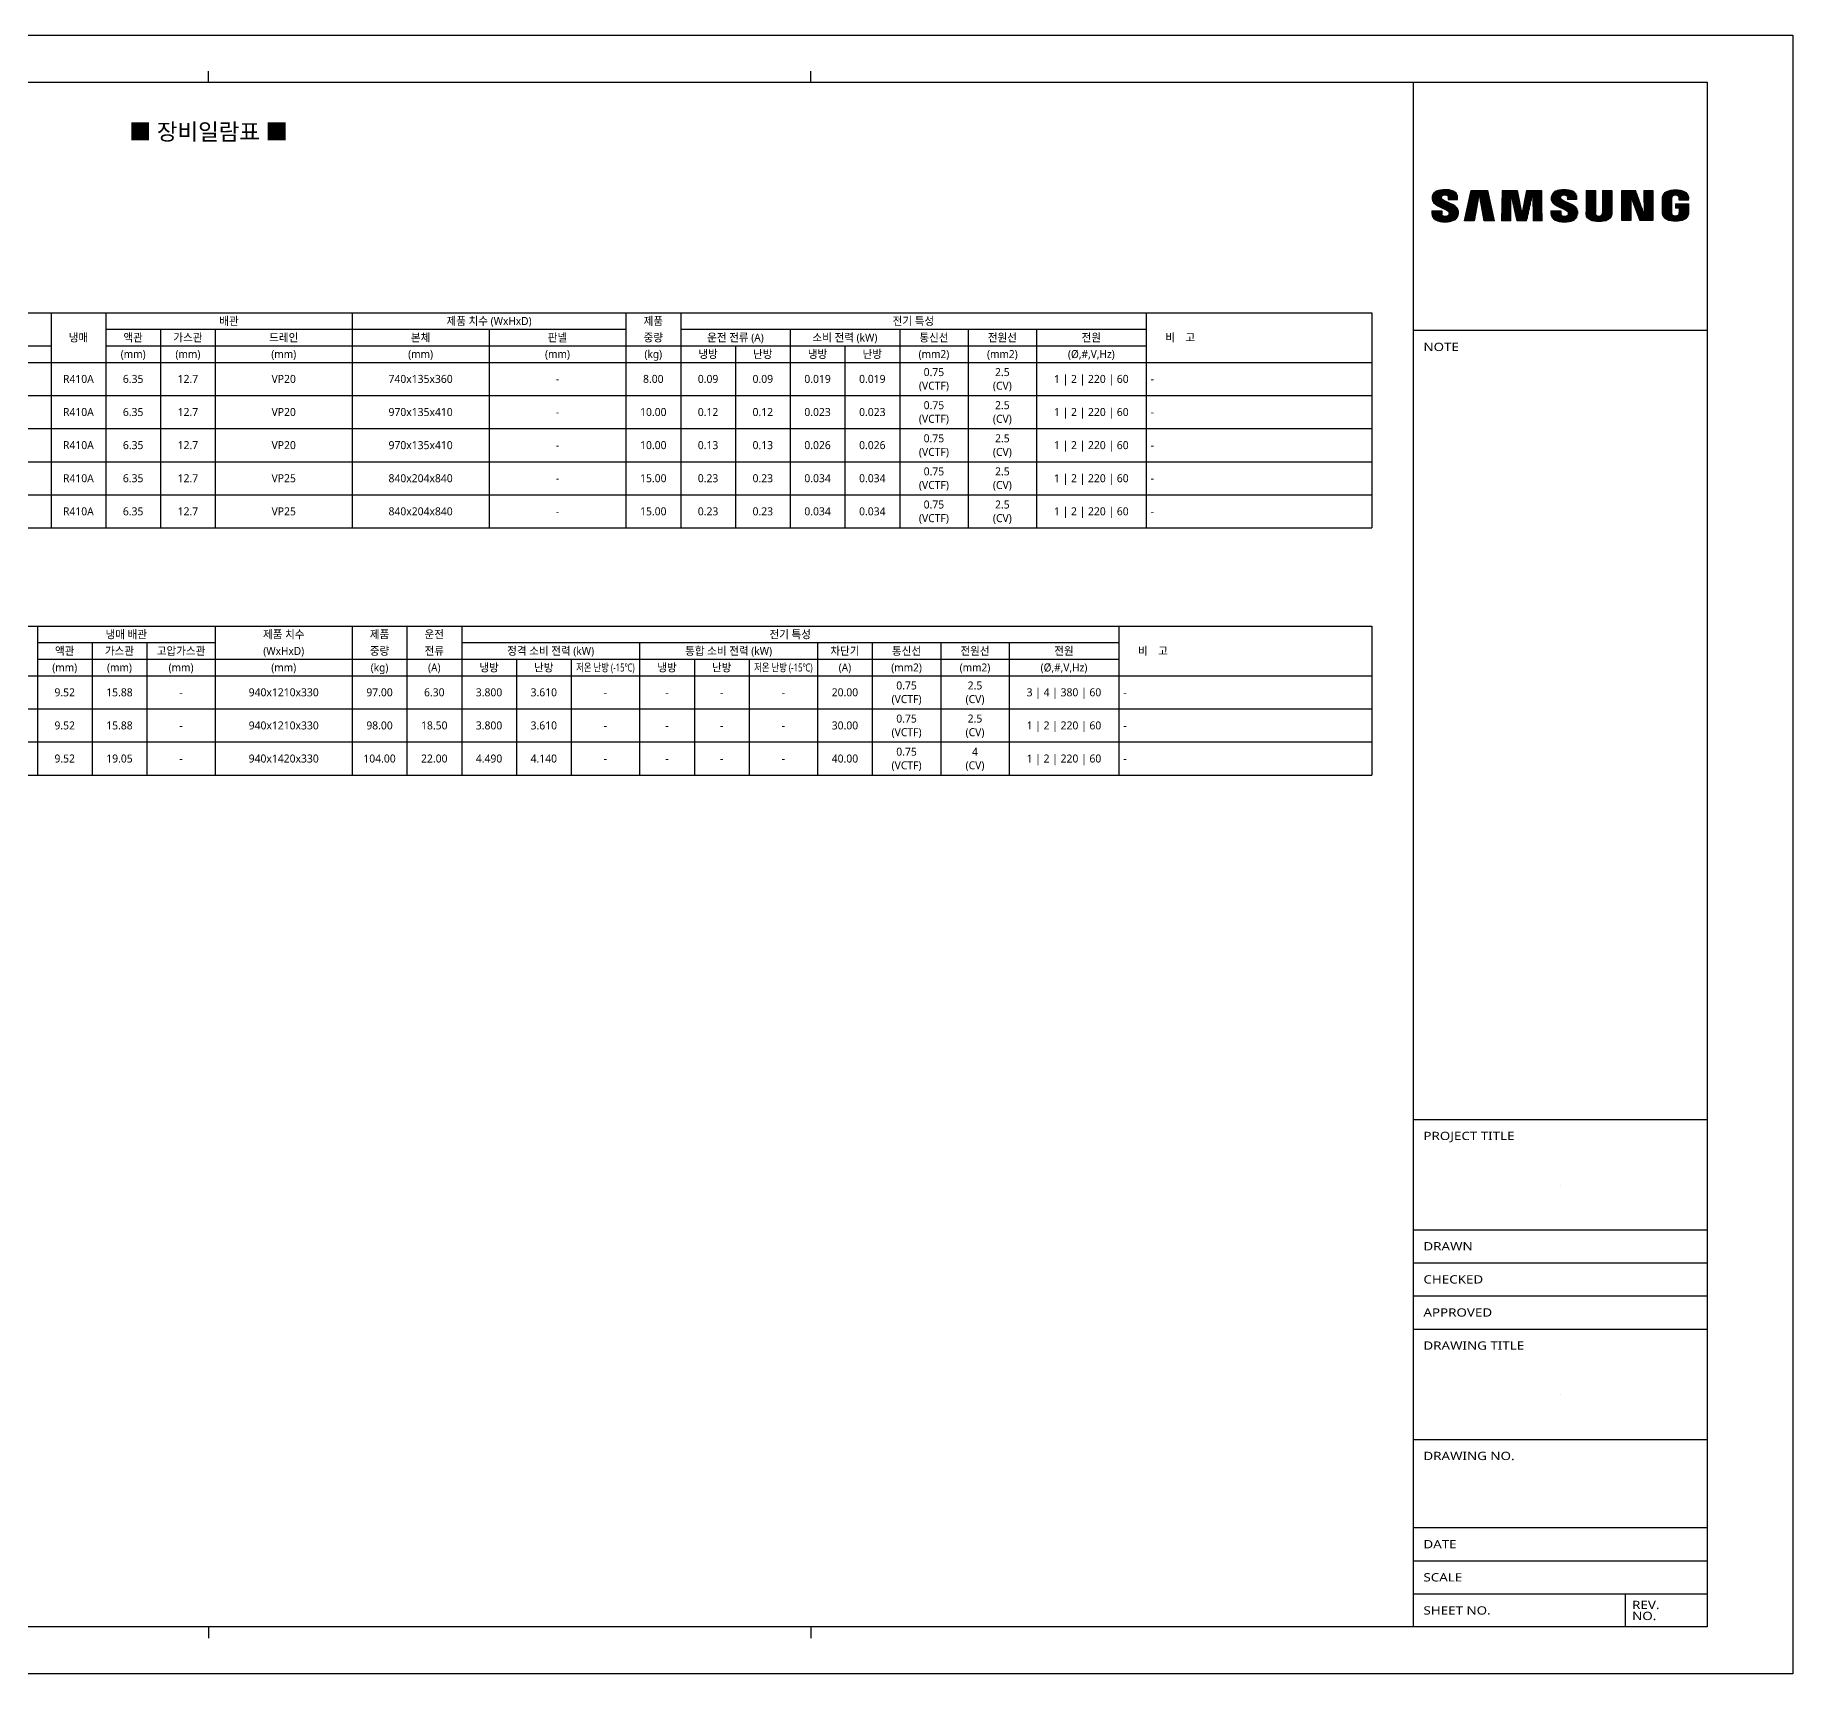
# Model space of a CAD drawing. Extents: x 11551484 to 2613213153046, y -2602833546311 to 14142.
# Drawn here: x 1306572927158 to 1309481691967, y -1300067864603 to -1297356076403 of the extents above; entities that cross this region are included whole.
import ezdxf
from ezdxf.enums import TextEntityAlignment as Align

# ---------------------------------------------------------------- set-up
doc = ezdxf.new("R2018")
doc.units = 0
doc.header["$LTSCALE"] = 1000
doc.header["$MEASUREMENT"] = 0
doc.header["$PDMODE"] = 35
doc.layers.get('0').update_dxf_attribs({"linetype": 'CONTINUOUS'})
doc.layers.get('DEFPOINTS').update_dxf_attribs({"linetype": 'CONTINUOUS'})
for name, color, linetype in [('DVM_REPORT', 7, 'CONTINUOUS'), ('SHEET', 7, 'CONTINUOUS'), ('TEXT', 7, 'CONTINUOUS'), ('wall', 3, 'CONTINUOUS')]:
    doc.layers.add(name, color=color, linetype=linetype)
doc.styles.add('DVM_DEFAULT', font='malgun.ttf')
doc.styles.add('DVM_REPORT', font='malgun.ttf')

# ---------------------------------------------------------------- blocks, each defined once
blk = doc.blocks.new('CAD_RPT_SHEET_A3_2')
for p, q in [((36736, 26799), (36736, 26693)), ((36751, 26832), (36751, 26664)), ((36766, 26850), (36766, 26645)), ((36781, 26863), (36781, 26631)), ((36796, 26873), (36796, 26619)), ((36811, 26880), (36811, 26608)), ((36826, 26886), (36826, 26598)), ((36841, 26891), (36841, 26589)), ((36856, 26894), (36856, 26581)), ((36871, 26896), (36871, 26782)), ((36871, 26733), (36871, 26572)), ((36886, 26898), (36886, 26800)), ((36886, 26715), (36886, 26564)), ((36901, 26899), (36901, 26806)), ((36916, 26899), (36916, 26807)), ((36931, 26899), (36931, 26805)), ((36946, 26899), (36946, 26799)), ((36961, 26897), (36961, 26782)), ((36976, 26895), (36976, 26724)), ((36991, 26892), (36991, 26724)), ((37006, 26888), (37006, 26724)), ((37021, 26883), (37021, 26724)), ((37036, 26876), (37036, 26724)), ((37051, 26867), (37051, 26724)), ((37066, 26854), (37066, 26724)), ((37081, 26835), (37081, 26724)), ((37096, 26797), (37096, 26724)), ((37276, 26756), (37276, 26338)), ((37291, 26838), (37291, 26338)), ((37306, 26882), (37306, 26338)), ((37321, 26882), (37321, 26338)), ((37336, 26882), (37336, 26338)), ((37351, 26882), (37351, 26381)), ((37366, 26882), (37366, 26482)), ((37381, 26882), (37381, 26583)), ((37396, 26882), (37396, 26684)), ((37411, 26882), (37411, 26785)), ((37426, 26882), (37426, 26796)), ((37441, 26882), (37441, 26693)), ((37456, 26882), (37456, 26589)), ((37471, 26882), (37471, 26486)), ((37486, 26882), (37486, 26382)), ((37501, 26882), (37501, 26338)), ((37516, 26882), (37516, 26338)), ((37531, 26882), (37531, 26338)), ((37546, 26836), (37546, 26338)), ((37561, 26753), (37561, 26338)), ((37756, 26882), (37756, 26338)), ((37771, 26882), (37771, 26338)), ((37786, 26882), (37786, 26338)), ((37801, 26882), (37801, 26338)), ((37816, 26882), (37816, 26338)), ((37831, 26882), (37831, 26338)), ((37846, 26882), (37846, 26338)), ((37861, 26882), (37861, 26338)), ((37876, 26882), (37876, 26338)), ((37891, 26882), (37891, 26786)), ((37906, 26882), (37906, 26705)), ((37921, 26882), (37921, 26623)), ((37936, 26882), (37936, 26541)), ((37951, 26882), (37951, 26459)), ((37966, 26882), (37966, 26378)), ((37981, 26835), (37981, 26338)), ((37996, 26741), (37996, 26338)), ((38086, 26739), (38086, 26338)), ((38101, 26834), (38101, 26338)), ((38116, 26882), (38116, 26376)), ((38131, 26882), (38131, 26458)), ((38146, 26882), (38146, 26540)), ((38161, 26882), (38161, 26621)), ((38176, 26882), (38176, 26703)), ((38191, 26882), (38191, 26785)), ((38206, 26882), (38206, 26338)), ((38221, 26882), (38221, 26338)), ((38236, 26882), (38236, 26338)), ((38251, 26882), (38251, 26338)), ((38266, 26882), (38266, 26338)), ((38281, 26882), (38281, 26338)), ((38296, 26882), (38296, 26338)), ((38311, 26882), (38311, 26338)), ((38326, 26882), (38326, 26338)), ((38477, 26797), (38477, 26692)), ((38492, 26830), (38492, 26662)), ((38507, 26849), (38507, 26644)), ((38522, 26862), (38522, 26630)), ((38537, 26872), (38537, 26617)), ((38552, 26879), (38552, 26607)), ((38567, 26885), (38567, 26597)), ((38582, 26889), (38582, 26588)), ((38597, 26893), (38597, 26579)), ((38612, 26895), (38612, 26781)), ((38612, 26732), (38612, 26571)), ((38627, 26897), (38627, 26798)), ((38627, 26714), (38627, 26563)), ((38642, 26898), (38642, 26804)), ((38657, 26898), (38657, 26806)), ((38672, 26898), (38672, 26804)), ((38687, 26897), (38687, 26798)), ((38702, 26896), (38702, 26780)), ((38717, 26894), (38717, 26723)), ((38732, 26891), (38732, 26723)), ((38747, 26887), (38747, 26723)), ((38762, 26882), (38762, 26723)), ((38777, 26875), (38777, 26723)), ((38792, 26866), (38792, 26723)), ((38807, 26853), (38807, 26723)), ((38822, 26834), (38822, 26723)), ((38837, 26796), (38837, 26723)), ((38986, 26882), (38986, 26422)), ((39001, 26882), (39001, 26389)), ((39016, 26882), (39016, 26370)), ((39031, 26882), (39031, 26357)), ((39046, 26882), (39046, 26347)), ((39061, 26882), (39061, 26340)), ((39076, 26882), (39076, 26334)), ((39091, 26882), (39091, 26330)), ((39106, 26882), (39106, 26327)), ((39226, 26882), (39226, 26327)), ((39241, 26882), (39241, 26330)), ((39256, 26882), (39256, 26334)), ((39271, 26882), (39271, 26340)), ((39286, 26882), (39286, 26347)), ((39301, 26882), (39301, 26356)), ((39316, 26882), (39316, 26369)), ((39331, 26882), (39331, 26388)), ((39346, 26882), (39346, 26419)), ((39511, 26882), (39511, 26344)), ((39526, 26882), (39526, 26344)), ((39541, 26882), (39541, 26344)), ((39556, 26882), (39556, 26344)), ((39571, 26882), (39571, 26344)), ((39586, 26882), (39586, 26344)), ((39601, 26882), (39601, 26344)), ((39616, 26882), (39616, 26344)), ((39631, 26882), (39631, 26344)), ((39646, 26882), (39646, 26734)), ((39661, 26882), (39661, 26683)), ((39676, 26882), (39676, 26633)), ((39691, 26882), (39691, 26583)), ((39706, 26869), (39706, 26533)), ((39721, 26817), (39721, 26483)), ((39736, 26765), (39736, 26433)), ((39751, 26713), (39751, 26383)), ((39826, 26882), (39826, 26344)), ((39841, 26882), (39841, 26344)), ((39856, 26882), (39856, 26344)), ((39871, 26882), (39871, 26344)), ((39886, 26882), (39886, 26344)), ((39901, 26882), (39901, 26344)), ((39916, 26882), (39916, 26344)), ((39931, 26882), (39931, 26344)), ((39946, 26882), (39946, 26344)), ((40096, 26755), (40096, 26465)), ((40111, 26814), (40111, 26408)), ((40126, 26838), (40126, 26385)), ((40141, 26854), (40141, 26370)), ((40156, 26866), (40156, 26359)), ((40171, 26874), (40171, 26350)), ((40186, 26881), (40186, 26344)), ((40201, 26886), (40201, 26339)), ((40216, 26890), (40216, 26335)), ((40231, 26893), (40231, 26763)), ((40246, 26895), (40246, 26787)), ((40261, 26896), (40261, 26796)), ((40276, 26897), (40276, 26799)), ((40291, 26897), (40291, 26799)), ((40306, 26896), (40306, 26796)), ((40321, 26895), (40321, 26788)), ((40336, 26893), (40336, 26765)), ((40351, 26891), (40351, 26709)), ((40366, 26887), (40366, 26709)), ((40381, 26882), (40381, 26709)), ((40396, 26876), (40396, 26709)), ((40411, 26868), (40411, 26709)), ((40426, 26857), (40426, 26709)), ((40441, 26842), (40441, 26709)), ((40456, 26821), (40456, 26709)), ((40471, 26776), (40471, 26709)), ((36736, 26517), (36736, 26411)), ((36751, 26517), (36751, 26383)), ((36766, 26517), (36766, 26365)), ((36781, 26517), (36781, 26353)), ((36796, 26517), (36796, 26343)), ((36811, 26517), (36811, 26336)), ((36826, 26517), (36826, 26330)), ((36841, 26517), (36841, 26326)), ((36856, 26517), (36856, 26322)), ((36901, 26703), (36901, 26556)), ((36916, 26693), (36916, 26547)), ((36931, 26685), (36931, 26537)), ((36946, 26676), (36946, 26526)), ((36961, 26668), (36961, 26512)), ((36976, 26660), (36976, 26485)), ((36976, 26456), (36976, 26321)), ((36991, 26652), (36991, 26324)), ((37006, 26643), (37006, 26328)), ((37021, 26634), (37021, 26333)), ((37036, 26624), (37036, 26339)), ((37051, 26613), (37051, 26348)), ((37066, 26600), (37066, 26359)), ((37081, 26585), (37081, 26374)), ((37096, 26564), (37096, 26397)), ((37111, 26516), (37111, 26455)), ((37231, 26509), (37231, 26338)), ((37246, 26591), (37246, 26338)), ((37261, 26674), (37261, 26338)), ((37576, 26670), (37576, 26338)), ((37591, 26588), (37591, 26338)), ((37606, 26505), (37606, 26338)), ((38011, 26646), (38011, 26338)), ((38026, 26552), (38026, 26338)), ((38041, 26457), (38041, 26338)), ((38056, 26551), (38056, 26338)), ((38071, 26645), (38071, 26338)), ((38477, 26515), (38477, 26410)), ((38492, 26516), (38492, 26382)), ((38507, 26516), (38507, 26364)), ((38522, 26516), (38522, 26352)), ((38537, 26516), (38537, 26342)), ((38552, 26516), (38552, 26335)), ((38567, 26516), (38567, 26329)), ((38582, 26516), (38582, 26325)), ((38597, 26516), (38597, 26321)), ((38642, 26702), (38642, 26554)), ((38657, 26692), (38657, 26545)), ((38672, 26683), (38672, 26536)), ((38687, 26675), (38687, 26525)), ((38702, 26667), (38702, 26511)), ((38717, 26659), (38717, 26484)), ((38717, 26455), (38717, 26320)), ((38732, 26651), (38732, 26323)), ((38747, 26642), (38747, 26327)), ((38762, 26633), (38762, 26332)), ((38777, 26623), (38777, 26338)), ((38792, 26612), (38792, 26347)), ((38807, 26599), (38807, 26358)), ((38822, 26584), (38822, 26373)), ((38837, 26563), (38837, 26396)), ((38852, 26515), (38852, 26454)), ((39766, 26660), (39766, 26344)), ((39781, 26608), (39781, 26344)), ((39796, 26556), (39796, 26344)), ((39811, 26504), (39811, 26344)), ((40231, 26459), (40231, 26332)), ((40291, 26644), (40291, 26564)), ((40306, 26644), (40306, 26564)), ((40321, 26644), (40321, 26564)), ((40336, 26644), (40336, 26564)), ((40336, 26455), (40336, 26331)), ((40351, 26644), (40351, 26334)), ((40366, 26644), (40366, 26338)), ((40381, 26644), (40381, 26343)), ((40396, 26644), (40396, 26349)), ((40411, 26644), (40411, 26358)), ((40426, 26644), (40426, 26368)), ((40441, 26644), (40441, 26383)), ((40456, 26644), (40456, 26404)), ((40471, 26644), (40471, 26446)), ((36871, 26449), (36871, 26320)), ((36886, 26426), (36886, 26318)), ((36901, 26418), (36901, 26317)), ((36916, 26415), (36916, 26317)), ((36931, 26415), (36931, 26317)), ((36946, 26418), (36946, 26318)), ((36961, 26427), (36961, 26319)), ((37201, 26345), (37201, 26338)), ((37216, 26427), (37216, 26338)), ((37621, 26422), (37621, 26338)), ((37636, 26340), (37636, 26338)), ((38612, 26448), (38612, 26319)), ((38627, 26425), (38627, 26317)), ((38642, 26417), (38642, 26316)), ((38657, 26414), (38657, 26316)), ((38672, 26414), (38672, 26316)), ((38687, 26417), (38687, 26316)), ((38702, 26425), (38702, 26318)), ((39121, 26443), (39121, 26324)), ((39136, 26428), (39136, 26323)), ((39151, 26421), (39151, 26322)), ((39166, 26420), (39166, 26322)), ((39181, 26421), (39181, 26322)), ((39196, 26427), (39196, 26323)), ((39211, 26442), (39211, 26324)), ((40246, 26437), (40246, 26330)), ((40261, 26429), (40261, 26328)), ((40276, 26426), (40276, 26328)), ((40291, 26426), (40291, 26328)), ((40306, 26428), (40306, 26328)), ((40321, 26436), (40321, 26329))]:
    blk.add_line(p, q)
at = {"layer": 'DEFPOINTS', "color": 154}
blk.add_lwpolyline([(0, 29700), (42000, 29700), (42000, 0), (0, 0)], close=True, dxfattribs=at)
at = {"layer": 'DEFPOINTS'}
for p in [(36450, 28850), (1250, 850)]:
    blk.add_point(p, dxfattribs=at)
at = {"layer": 'SHEET'}
for p, q in [((10050, 28850), (10050, 29050)), ((18850, 28850), (18850, 29050)), ((27650, 28850), (27650, 29050)), ((36450, 28850), (36450, 850)), ((40750, 24350), (36450, 24350)), ((1250, 21850), (1050, 21850)), ((1250, 14850), (1050, 14850)), ((36450, 10050), (40750, 10050)), ((36450, 8050), (40750, 8050)), ((1250, 7850), (1050, 7850)), ((36450, 7450), (40750, 7450)), ((36450, 6850), (40750, 6850)), ((36450, 6250), (40750, 6250)), ((36450, 4250), (40750, 4250)), ((36450, 2650), (40750, 2650)), ((36450, 2050), (40750, 2050)), ((36450, 1450), (40750, 1450)), ((39550, 1450), (39550, 850)), ((10050, 850), (10050, 650)), ((18850, 850), (18850, 650)), ((27650, 850), (27650, 650))]:
    blk.add_line(p, q, dxfattribs=at)
blk.add_lwpolyline([(1250, 28850), (40750, 28850), (40750, 850), (1250, 850)], close=True, dxfattribs=at)
at = {"layer": 'TEXT'}
for p, q in [((36966, 26724), (37099, 26724)), ((37099, 26724), (37099, 26762)), ((37200, 26338), (37299, 26882)), ((37299, 26882), (37537, 26882)), ((37419, 26842), (37345, 26338)), ((37492, 26338), (37419, 26842)), ((37537, 26882), (37636, 26338)), ((37755, 26882), (37743, 26338)), ((37755, 26882), (37973, 26882)), ((37877, 26338), (37881, 26842)), ((37973, 26338), (37881, 26842)), ((37973, 26882), (38041, 26457)), ((38109, 26882), (38041, 26457)), ((38109, 26882), (38327, 26882)), ((38109, 26338), (38201, 26842)), ((38201, 26842), (38205, 26338)), ((38339, 26338), (38327, 26882)), ((38841, 26723), (38708, 26723)), ((38841, 26723), (38841, 26761)), ((38978, 26882), (39114, 26882)), ((38978, 26882), (38978, 26492)), ((39114, 26882), (39114, 26480)), ((39219, 26882), (39354, 26882)), ((39219, 26882), (39219, 26480)), ((39354, 26882), (39354, 26492)), ((39503, 26882), (39702, 26882)), ((39503, 26344), (39503, 26882)), ((39627, 26796), (39635, 26344)), ((39627, 26796), (39762, 26344)), ((39828, 26444), (39702, 26882)), ((39821, 26882), (39953, 26882)), ((39821, 26882), (39828, 26444)), ((39953, 26882), (39953, 26344)), ((40094, 26498), (40094, 26727)), ((40228, 26734), (40228, 26485)), ((40339, 26709), (40339, 26739)), ((40474, 26709), (40474, 26727)), ((36725, 26517), (36725, 26475)), ((36725, 26517), (36869, 26517)), ((36869, 26517), (36869, 26464)), ((38041, 26457), (38041, 26457)), ((38466, 26515), (38610, 26516)), ((38466, 26515), (38466, 26474)), ((38610, 26515), (38610, 26463)), ((40285, 26644), (40475, 26644)), ((40285, 26644), (40285, 26564)), ((40340, 26564), (40285, 26564)), ((40474, 26709), (40339, 26709)), ((40340, 26564), (40340, 26485)), ((40475, 26644), (40475, 26498)), ((37345, 26338), (37200, 26338)), ((37636, 26338), (37492, 26338)), ((37877, 26338), (37743, 26338)), ((38109, 26338), (37973, 26338)), ((38339, 26338), (38205, 26338)), ((39635, 26344), (39503, 26344)), ((39953, 26344), (39762, 26344))]:
    blk.add_line(p, q, dxfattribs=at)
for points in [[(36731, 26779), (36727, 26754), (36727, 26733), (36733, 26705)], [(36868, 26742), (36865, 26753), (36866, 26765), (36867, 26771)], [(37109, 26530), (37086, 26644), (36883, 26678), (36868, 26742)], [(38473, 26777), (38469, 26753), (38468, 26731), (38474, 26704)], [(38609, 26741), (38606, 26752), (38607, 26763), (38608, 26769)], [(38850, 26529), (38827, 26643), (38624, 26677), (38609, 26741)], [(40094, 26727), (40094, 26736), (40096, 26753), (40097, 26763)], [(40230, 26760), (40229, 26753), (40228, 26743), (40228, 26734)], [(40339, 26739), (40339, 26739), (40339, 26752), (40337, 26760)], [(40473, 26763), (40474, 26745), (40474, 26727), (40474, 26727)], [(36733, 26705), (36756, 26594), (36946, 26562), (36974, 26492)], [(36974, 26492), (36979, 26478), (36977, 26462), (36975, 26451)], [(37109, 26441), (37116, 26488), (37111, 26519), (37109, 26530)], [(38474, 26704), (38497, 26593), (38687, 26561), (38715, 26490)], [(38715, 26490), (38720, 26477), (38719, 26460), (38716, 26450)], [(38850, 26440), (38857, 26487), (38852, 26518), (38850, 26529)], [(38979, 26456), (38979, 26462), (38978, 26482), (38978, 26492)], [(39114, 26480), (39113, 26473), (39114, 26465), (39115, 26459)], [(39115, 26459), (39117, 26446), (39129, 26420), (39166, 26420)], [(39166, 26420), (39203, 26420), (39215, 26446), (39218, 26459)], [(39218, 26459), (39219, 26465), (39219, 26473), (39219, 26480)], [(39354, 26492), (39355, 26482), (39354, 26462), (39353, 26456)], [(40096, 26462), (40095, 26480), (40094, 26488), (40094, 26498)], [(40228, 26485), (40228, 26478), (40228, 26471), (40229, 26465)], [(40229, 26465), (40232, 26450), (40245, 26425), (40284, 26425)], [(40284, 26425), (40323, 26425), (40336, 26450), (40339, 26465)], [(40339, 26465), (40340, 26471), (40340, 26478), (40340, 26485)], [(40475, 26498), (40475, 26488), (40475, 26480), (40473, 26462)]]:
    blk.add_open_spline(points, degree=3, dxfattribs=at)
for points, knots in [([(37099, 26762), (37099, 26881), (36995, 26899), (36919, 26899), (36823, 26899), (36746, 26867), (36731, 26779)], [16, 16, 16, 16, 17, 17, 17, 18, 18, 18, 18]), ([(36867, 26771), (36871, 26788), (36882, 26807), (36916, 26807), (36947, 26807), (36966, 26788), (36966, 26758), (36966, 26748), (36966, 26724), (36966, 26724)], [11, 11, 11, 11, 12, 12, 12, 13, 13, 13, 14, 14, 14, 14]), ([(38841, 26761), (38841, 26880), (38736, 26898), (38660, 26898), (38565, 26898), (38487, 26866), (38473, 26777)], [16, 16, 16, 16, 17, 17, 17, 18, 18, 18, 18]), ([(38608, 26769), (38612, 26787), (38624, 26806), (38657, 26806), (38689, 26806), (38707, 26786), (38707, 26757), (38707, 26747), (38707, 26723), (38707, 26723)], [11, 11, 11, 11, 12, 12, 12, 13, 13, 13, 14, 14, 14, 14]), ([(40097, 26763), (40109, 26864), (40190, 26897), (40285, 26897), (40380, 26897), (40463, 26864), (40473, 26763)], [13, 13, 13, 13, 14, 14, 14, 15, 15, 15, 15]), ([(40337, 26760), (40335, 26772), (40324, 26799), (40284, 26799), (40244, 26799), (40233, 26773), (40230, 26760)], [20, 20, 20, 20, 21, 21, 21, 22, 22, 22, 22]), ([(36725, 26475), (36725, 26354), (36819, 26317), (36920, 26317), (37017, 26317), (37096, 26350), (37109, 26441)], [6, 6, 6, 6, 7, 7, 7, 8, 8, 8, 8]), ([(36975, 26451), (36971, 26433), (36958, 26415), (36923, 26415), (36889, 26415), (36869, 26434), (36869, 26464)], [1, 1, 1, 1, 2, 2, 2, 3, 3, 3, 3]), ([(38466, 26474), (38466, 26352), (38560, 26316), (38661, 26316), (38758, 26316), (38838, 26349), (38850, 26440)], [6, 6, 6, 6, 7, 7, 7, 8, 8, 8, 8]), ([(38716, 26450), (38712, 26432), (38700, 26413), (38664, 26413), (38630, 26413), (38610, 26433), (38610, 26463)], [1, 1, 1, 1, 2, 2, 2, 3, 3, 3, 3]), ([(39353, 26456), (39344, 26355), (39265, 26322), (39166, 26322), (39068, 26322), (38989, 26355), (38979, 26456)], [6, 6, 6, 6, 7, 7, 7, 8, 8, 8, 8]), ([(40473, 26462), (40464, 26363), (40380, 26327), (40285, 26327), (40190, 26327), (40105, 26363), (40096, 26462)], [8, 8, 8, 8, 9, 9, 9, 10, 10, 10, 10])]:
    blk.add_open_spline(points, degree=3, knots=knots, dxfattribs=at)
at = {"layer": 'TEXT', "style": 'DVM_DEFAULT'}
for s, p in [('   NOTE', (36450, 24050)), ('   PROJECT TITLE', (36450, 9750)), ('   DRAWN', (36450, 7750)), ('   CHECKED', (36450, 7150)), ('   APPROVED', (36450, 6550)), ('   DRAWING TITLE', (36450, 5950)), ('   DRAWING NO.', (36450, 3950)), ('   DATE', (36450, 2350)), ('   SCALE', (36450, 1750)), ('  REV.', (39550, 1250)), ('   SHEET NO.', (36450, 1150)), ('  NO.', (39550, 1050))]:
    blk.add_text(s, height=150, dxfattribs=at).set_placement(p, align=Align.MIDDLE_LEFT)
at = {"layer": 'TEXT', "color": 154, "lineweight": 30, "flags": 104}
for tag, p in [('$PROJECT_TITLE', (38600, 8857)), ('$DRAWING_TITLE', (38600, 5057))]:
    blk.add_attdef(tag, text='', height=150, dxfattribs=at).set_placement(p, align=Align.MIDDLE_CENTER)
blk.add_attdef('$DATE', text='', height=150, dxfattribs=at).set_placement((39118, 2350), align=Align.MIDDLE_LEFT)
blk = doc.blocks.new('260514_슬하신경정신과의원(에어컨 오봉수)')
at = {"layer": 'DVM_REPORT', "color": 1, "ltscale": 0.05}
for p, q in [((11521277, -14213757), (11555277, -14213757)), ((11535977, -14213757), (11535977, -14214657)), ((11536777, -14213757), (11536777, -14214657)), ((11540377, -14213757), (11540377, -14214657)), ((11544377, -14213757), (11544377, -14214657)), ((11545177, -14213757), (11545177, -14214657)), ((11551977, -14213757), (11551977, -14214657)), ((11555277, -14213757), (11555277, -14214657)), ((11536777, -14214057), (11544377, -14214057)), ((11537577, -14214057), (11537577, -14214657)), ((11538377, -14214057), (11538377, -14214657)), ((11542377, -14214057), (11542377, -14214657)), ((11545177, -14214057), (11551977, -14214057)), ((11546777, -14214057), (11546777, -14214657)), ((11548377, -14214057), (11548377, -14214657)), ((11549377, -14214057), (11549377, -14214657)), ((11550377, -14214057), (11550377, -14214657)), ((11531977, -14214357), (11535977, -14214357)), ((11536777, -14214357), (11551977, -14214357)), ((11545977, -14214357), (11545977, -14214657)), ((11547577, -14214357), (11547577, -14214657)), ((11521277, -14214657), (11555277, -14214657)), ((11521277, -14219437), (11555277, -14219437)), ((11535777, -14219437), (11535777, -14220337)), ((11538377, -14219437), (11538377, -14220337)), ((11540377, -14219437), (11540377, -14220337)), ((11541177, -14219437), (11541177, -14220337)), ((11541977, -14219437), (11541977, -14220337)), ((11551577, -14219437), (11551577, -14220337)), ((11555277, -14219437), (11555277, -14220337)), ((11535777, -14219737), (11538377, -14219737)), ((11536577, -14219737), (11536577, -14220337)), ((11537377, -14219737), (11537377, -14220337)), ((11541977, -14219737), (11551577, -14219737)), ((11544577, -14219737), (11544577, -14220337)), ((11547177, -14219737), (11547177, -14220337)), ((11547977, -14219737), (11547977, -14220337)), ((11548977, -14219737), (11548977, -14220337)), ((11549977, -14219737), (11549977, -14220337)), ((11535777, -14220037), (11551577, -14220037)), ((11542777, -14220037), (11542777, -14220337)), ((11543577, -14220037), (11543577, -14220337)), ((11545377, -14220037), (11545377, -14220337)), ((11546177, -14220037), (11546177, -14220337)), ((11521277, -14220337), (11555277, -14220337))]:
    blk.add_line(p, q, dxfattribs=at)
at = {"layer": 'DVM_REPORT', "color": 1}
for p, q in [((11535977, -14214657), (11535977, -14217657)), ((11536777, -14214657), (11536777, -14217657)), ((11537577, -14214657), (11537577, -14217657)), ((11538377, -14214657), (11538377, -14217657)), ((11540377, -14214657), (11540377, -14217657)), ((11542377, -14214657), (11542377, -14217657)), ((11544377, -14214657), (11544377, -14217657)), ((11545177, -14214657), (11545177, -14217657)), ((11545977, -14214657), (11545977, -14217657)), ((11546777, -14214657), (11546777, -14217657)), ((11547577, -14214657), (11547577, -14217657)), ((11548377, -14214657), (11548377, -14217657)), ((11549377, -14214657), (11549377, -14217657)), ((11550377, -14214657), (11550377, -14217657)), ((11551977, -14214657), (11551977, -14217657)), ((11555277, -14214657), (11555277, -14217657)), ((11521277, -14215257), (11555277, -14215257)), ((11521277, -14215857), (11555277, -14215857)), ((11521277, -14216457), (11555277, -14216457)), ((11521277, -14217057), (11555277, -14217057)), ((11521277, -14217657), (11555277, -14217657)), ((11535777, -14220337), (11535777, -14222137)), ((11536577, -14220337), (11536577, -14222137)), ((11537377, -14220337), (11537377, -14222137)), ((11538377, -14220337), (11538377, -14222137)), ((11540377, -14220337), (11540377, -14222137)), ((11541177, -14220337), (11541177, -14222137)), ((11541977, -14220337), (11541977, -14222137)), ((11542777, -14220337), (11542777, -14222137)), ((11543577, -14220337), (11543577, -14222137)), ((11544577, -14220337), (11544577, -14222137)), ((11545377, -14220337), (11545377, -14222137)), ((11546177, -14220337), (11546177, -14222137)), ((11547177, -14220337), (11547177, -14222137)), ((11547977, -14220337), (11547977, -14222137)), ((11548977, -14220337), (11548977, -14222137)), ((11549977, -14220337), (11549977, -14222137)), ((11551577, -14220337), (11551577, -14222137)), ((11555277, -14220337), (11555277, -14222137)), ((11521277, -14220937), (11555277, -14220937)), ((11521277, -14221537), (11555277, -14221537)), ((11521277, -14222137), (11555277, -14222137))]:
    blk.add_line(p, q, dxfattribs=at)
at = {"layer": 'DVM_REPORT'}
ref = blk.add_blockref('CAD_RPT_SHEET_A3_2', (11519427, -14238427), dxfattribs=at)
lines = blk.add_mtext('슬하신경정신과의원', dxfattribs={"layer": 'TEXT', "color": 154, "insert": (11558027, -14229570), "char_height": 2.5, "attachment_point": 1})
ref.add_attrib('$PROJECT_TITLE', '', (11558027, -14229570), dxfattribs={"flags": 104}).embed_mtext(lines)
lines = blk.add_mtext('장비일람표', dxfattribs={"layer": 'TEXT', "color": 154, "insert": (11558027, -14233370), "char_height": 2.5, "attachment_point": 1})
ref.add_attrib('$DRAWING_TITLE', '', (11558027, -14233370), dxfattribs={"flags": 104}).embed_mtext(lines)
at = {"layer": 'DVM_REPORT', "color": 2, "style": 'DVM_REPORT', "width": 0.8}
for s, height, p in [('■ 장비일람표 ■', 300, (11538277, -14210477)), ('0.75', 145, (11548877, -14214833)), ('2.5', 145, (11549877, -14214833)), ('R410A', 145, (11536377, -14214957)), ('6.35', 145, (11537177, -14214957)), ('12.7', 145, (11537977, -14214957)), ('VP20', 145, (11539377, -14214957)), ('740x135x360', 145, (11541377, -14214957)), ('-', 145, (11543377, -14214957)), ('8.00', 145, (11544777, -14214957)), ('0.09', 145, (11545577, -14214957)), ('0.09', 145, (11546377, -14214957)), ('0.019', 145, (11547177, -14214957)), ('0.019', 145, (11547977, -14214957)), ('(VCTF)', 145, (11548877, -14215080)), ('(CV)', 145, (11549877, -14215080)), ('1 | 2 | 220 | 60', 145, (11551177, -14214957)), ('R410A', 145, (11536377, -14215557)), ('6.35', 145, (11537177, -14215557)), ('12.7', 145, (11537977, -14215557)), ('VP20', 145, (11539377, -14215557)), ('970x135x410', 145, (11541377, -14215557)), ('-', 145, (11543377, -14215557)), ('10.00', 145, (11544777, -14215557)), ('0.12', 145, (11545577, -14215557)), ('0.12', 145, (11546377, -14215557)), ('0.023', 145, (11547177, -14215557)), ('0.023', 145, (11547977, -14215557)), ('(VCTF)', 145, (11548877, -14215680)), ('0.75', 145, (11548877, -14215433)), ('(CV)', 145, (11549877, -14215680)), ('2.5', 145, (11549877, -14215433)), ('1 | 2 | 220 | 60', 145, (11551177, -14215557)), ('R410A', 145, (11536377, -14216157)), ('6.35', 145, (11537177, -14216157)), ('12.7', 145, (11537977, -14216157)), ('VP20', 145, (11539377, -14216157)), ('970x135x410', 145, (11541377, -14216157)), ('10.00', 145, (11544777, -14216157)), ('0.13', 145, (11545577, -14216157)), ('0.13', 145, (11546377, -14216157)), ('0.026', 145, (11547177, -14216157)), ('0.026', 145, (11547977, -14216157)), ('0.75', 145, (11548877, -14216033)), ('2.5', 145, (11549877, -14216033)), ('1 | 2 | 220 | 60', 145, (11551177, -14216157)), ('-', 145, (11543377, -14216157)), ('(VCTF)', 145, (11548877, -14216280)), ('(CV)', 145, (11549877, -14216280)), ('0.75', 145, (11548877, -14216633)), ('2.5', 145, (11549877, -14216633)), ('R410A', 145, (11536377, -14216757)), ('6.35', 145, (11537177, -14216757)), ('12.7', 145, (11537977, -14216757)), ('VP25', 145, (11539377, -14216757)), ('840x204x840', 145, (11541377, -14216757)), ('-', 145, (11543377, -14216757)), ('15.00', 145, (11544777, -14216757)), ('0.23', 145, (11545577, -14216757)), ('0.23', 145, (11546377, -14216757)), ('0.034', 145, (11547177, -14216757)), ('0.034', 145, (11547977, -14216757)), ('(VCTF)', 145, (11548877, -14216880)), ('(CV)', 145, (11549877, -14216880)), ('1 | 2 | 220 | 60', 145, (11551177, -14216757)), ('R410A', 145, (11536377, -14217357)), ('6.35', 145, (11537177, -14217357)), ('12.7', 145, (11537977, -14217357)), ('VP25', 145, (11539377, -14217357)), ('840x204x840', 145, (11541377, -14217357)), ('-', 145, (11543377, -14217357)), ('15.00', 145, (11544777, -14217357)), ('0.23', 145, (11545577, -14217357)), ('0.23', 145, (11546377, -14217357)), ('0.034', 145, (11547177, -14217357)), ('0.034', 145, (11547977, -14217357)), ('(VCTF)', 145, (11548877, -14217480)), ('0.75', 145, (11548877, -14217233)), ('(CV)', 145, (11549877, -14217480)), ('2.5', 145, (11549877, -14217233)), ('1 | 2 | 220 | 60', 145, (11551177, -14217357)), ('0.75', 145, (11548477, -14220513)), ('2.5', 145, (11549477, -14220513)), ('9.52', 145, (11536177, -14220637)), ('15.88', 145, (11536977, -14220637)), ('-', 145, (11537877, -14220637)), ('940x1210x330', 145, (11539377, -14220637)), ('97.00', 145, (11540777, -14220637)), ('6.30', 145, (11541577, -14220637)), ('3.800', 145, (11542377, -14220637)), ('3.610', 145, (11543177, -14220637)), ('-', 145, (11544077, -14220637)), ('-', 145, (11544977, -14220637)), ('-', 145, (11545777, -14220637)), ('-', 145, (11546677, -14220637)), ('20.00', 145, (11547577, -14220637)), ('(VCTF)', 145, (11548477, -14220760)), ('(CV)', 145, (11549477, -14220760)), ('3 | 4 | 380 | 60', 145, (11550777, -14220637)), ('9.52', 145, (11536177, -14221237)), ('15.88', 145, (11536977, -14221237)), ('-', 145, (11537877, -14221237)), ('940x1210x330', 145, (11539377, -14221237)), ('98.00', 145, (11540777, -14221237)), ('18.50', 145, (11541577, -14221237)), ('3.800', 145, (11542377, -14221237)), ('3.610', 145, (11543177, -14221237)), ('-', 145, (11544077, -14221237)), ('-', 145, (11544977, -14221237)), ('-', 145, (11545777, -14221237)), ('-', 145, (11546677, -14221237)), ('30.00', 145, (11547577, -14221237)), ('0.75', 145, (11548477, -14221113)), ('2.5', 145, (11549477, -14221113)), ('1 | 2 | 220 | 60', 145, (11550777, -14221237)), ('(VCTF)', 145, (11548477, -14221360)), ('(CV)', 145, (11549477, -14221360)), ('9.52', 145, (11536177, -14221837)), ('19.05', 145, (11536977, -14221837)), ('940x1420x330', 145, (11539377, -14221837)), ('104.00', 145, (11540777, -14221837)), ('22.00', 145, (11541577, -14221837)), ('4.490', 145, (11542377, -14221837)), ('4.140', 145, (11543177, -14221837)), ('40.00', 145, (11547577, -14221837)), ('0.75', 145, (11548477, -14221713)), ('4', 145, (11549477, -14221713)), ('1 | 2 | 220 | 60', 145, (11550777, -14221837)), ('-', 145, (11537877, -14221837)), ('-', 145, (11544077, -14221837)), ('-', 145, (11544977, -14221837)), ('-', 145, (11545777, -14221837)), ('-', 145, (11546677, -14221837)), ('(VCTF)', 145, (11548477, -14221960)), ('(CV)', 145, (11549477, -14221960))]:
    blk.add_text(s, height=height, dxfattribs=at).set_placement(p, align=Align.MIDDLE_CENTER)
at = {"layer": 'DVM_REPORT', "color": 2, "ltscale": 0.05, "style": 'DVM_DEFAULT'}
for s, width, p in [('배관', 0.78, (11538577, -14213907)), ('제품 치수 (WxHxD)', 0.78, (11542377, -14213907)), ('제품', 0.78, (11544777, -14213907)), ('전기 특성', 0.78, (11548577, -14213907)), ('냉매', 0.78, (11536377, -14214207)), ('액관', 0.78, (11537177, -14214207)), ('가스관', 0.78, (11537977, -14214207)), ('드레인', 0.78, (11539377, -14214207)), ('본체', 0.78, (11541377, -14214207)), ('판넬', 0.78, (11543377, -14214207)), ('중량', 0.78, (11544777, -14214207)), ('운전 전류 (A)', 0.78, (11545977, -14214207)), ('소비 전력 (kW)', 0.78, (11547577, -14214207)), ('통신선', 0.78, (11548877, -14214207)), ('전원선', 0.78, (11549877, -14214207)), ('전원', 0.78, (11551177, -14214207)), ('비    고', 0.78, (11552477, -14214207)), ('(mm)', 0.78, (11537177, -14214507)), ('(mm)', 0.78, (11537977, -14214507)), ('(mm)', 0.78, (11539377, -14214507)), ('(mm)', 0.78, (11541377, -14214507)), ('(mm)', 0.78, (11543377, -14214507)), ('(kg)', 0.78, (11544777, -14214507)), ('냉방', 0.78, (11545577, -14214507)), ('난방', 0.78, (11546377, -14214507)), ('냉방', 0.78, (11547177, -14214507)), ('난방', 0.78, (11547977, -14214507)), ('(mm2)', 0.78, (11548877, -14214507)), ('(mm2)', 0.78, (11549877, -14214507)), ('(Ø,#,V,Hz)', 0.78, (11551177, -14214507)), ('냉매 배관', 0.78, (11537077, -14219587)), ('제품 치수', 0.78, (11539377, -14219587)), ('제품', 0.78, (11540777, -14219587)), ('운전', 0.78, (11541577, -14219587)), ('전기 특성', 0.78, (11546777, -14219587)), ('액관', 0.78, (11536177, -14219887)), ('가스관', 0.78, (11536977, -14219887)), ('고압가스관', 0.78, (11537877, -14219887)), ('(WxHxD)', 0.78, (11539377, -14219887)), ('중량', 0.78, (11540777, -14219887)), ('전류', 0.78, (11541577, -14219887)), ('정격 소비 전력 (kW)', 0.78, (11543277, -14219887)), ('통합 소비 전력 (kW)', 0.78, (11545877, -14219887)), ('차단기', 0.78, (11547577, -14219887)), ('통신선', 0.78, (11548477, -14219887)), ('전원선', 0.78, (11549477, -14219887)), ('전원', 0.78, (11550777, -14219887)), ('비    고', 0.78, (11552077, -14219887)), ('(mm)', 0.78, (11536177, -14220187)), ('(mm)', 0.78, (11536977, -14220187)), ('(mm)', 0.78, (11537877, -14220187)), ('(mm)', 0.78, (11539377, -14220187)), ('(kg)', 0.78, (11540777, -14220187)), ('(A)', 0.78, (11541577, -14220187)), ('냉방', 0.78, (11542377, -14220187)), ('난방', 0.78, (11543177, -14220187)), ('저온 난방 (-15℃)', 0.6, (11544077, -14220187)), ('냉방', 0.78, (11544977, -14220187)), ('난방', 0.78, (11545777, -14220187)), ('저온 난방 (-15℃)', 0.6, (11546677, -14220187)), ('(A)', 0.78, (11547577, -14220187)), ('(mm2)', 0.78, (11548477, -14220187)), ('(mm2)', 0.78, (11549477, -14220187)), ('(Ø,#,V,Hz)', 0.78, (11550777, -14220187))]:
    blk.add_text(s, height=145, dxfattribs=dict(at, width=width)).set_placement(p, align=Align.MIDDLE_CENTER)
at = {"layer": 'DVM_REPORT', "color": 2, "style": 'DVM_REPORT', "width": 0.8}
for p in [(11552044, -14214957), (11552044, -14215557), (11552044, -14216157), (11552044, -14216757), (11552044, -14217357), (11551644, -14220637), (11551644, -14221237), (11551644, -14221837)]:
    blk.add_text('-', height=145, dxfattribs=at).set_placement(p, align=Align.MIDDLE_LEFT)

msp = doc.modelspace()

# ---------------------------------------------------------------- block references
at = {"layer": 'wall', "ltscale": 10, "xscale": 113262, "yscale": 91306, "zscale": 113262}
msp.add_blockref('260514_슬하신경정신과의원(에어컨 오봉수)', (11365289, -14088532), dxfattribs=at)

doc.saveas('drawing.dxf')
